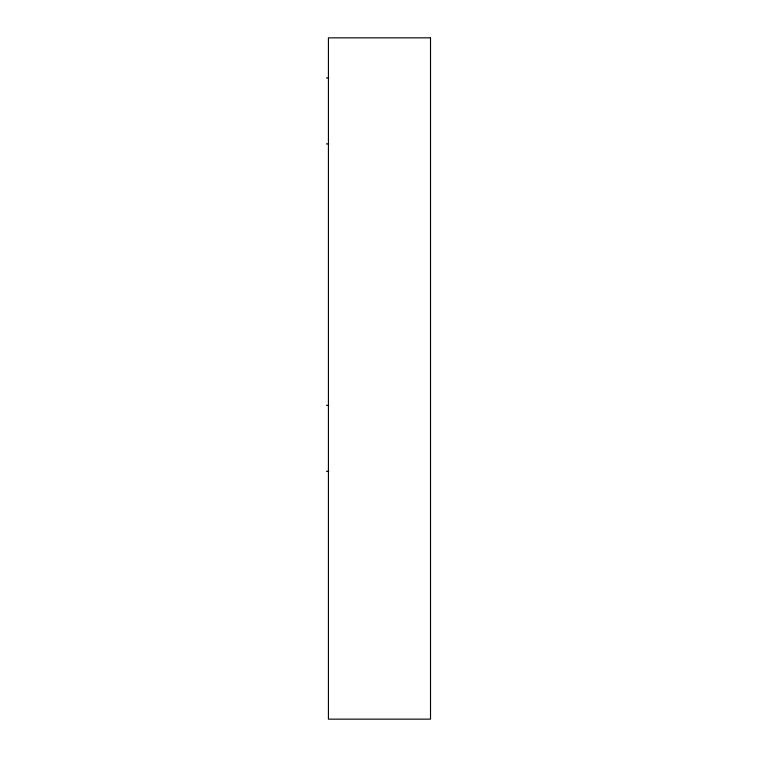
<?xml version="1.0" encoding="UTF-8"?>
<svg xmlns="http://www.w3.org/2000/svg" width="757" height="757" viewBox="0 0 757 757"><rect width="100%" height="100%" fill="white"/><g stroke="black" fill="none" stroke-linecap="round" stroke-linejoin="round"><path stroke-width="1.14" d="M326.485 77.952L328.765 77.952M326.485 143.915L328.765 143.915M326.485 405.326L328.765 405.326M326.485 471.289L328.765 471.289M430.515 37.85L328.424 37.85L328.424 719.15L430.515 719.15L430.515 37.85"/></g></svg>
